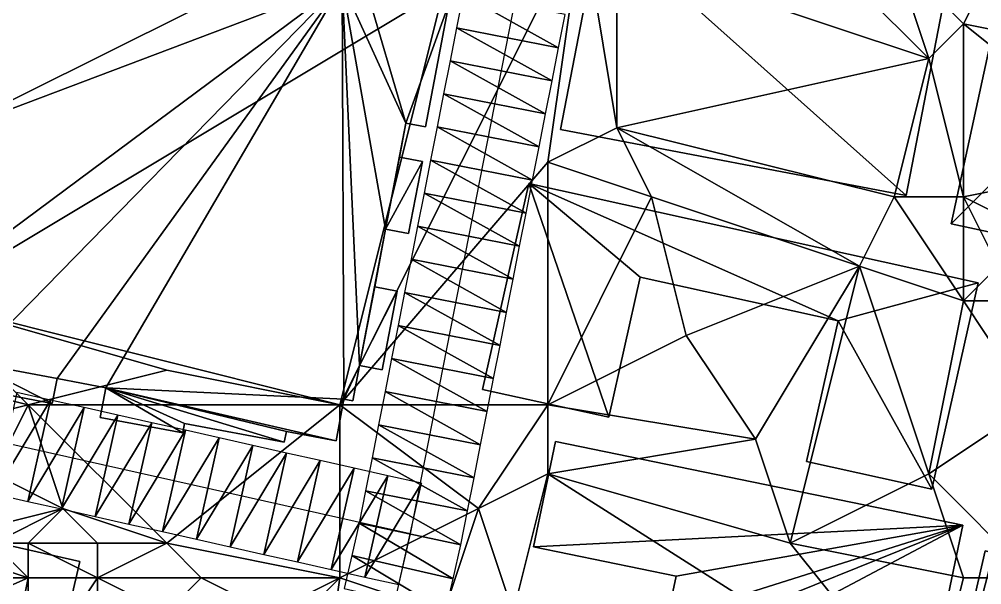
# Model space of a CAD drawing. Header units: metres. Extents: x -1103 to 901, y -902 to 905.
# Drawn here: x -716.5 to -660.9, y 293.6 to 326.3 of the extents above; entities that cross this region are included whole.
import ezdxf

# ---------------------------------------------------------------- set-up
doc = ezdxf.new("R2010")
doc.units = ezdxf.units.M
for name, color, linetype in [('OSM_BUILDING_FOOTPRINTS', 7, 'CONTINUOUS'), ('OSM_BUILDING_ROOFS', 1, 'CONTINUOUS'), ('OSM_BUILDING_WALLS', 8, 'CONTINUOUS'), ('OSM_ROAD_AXES', 2, 'CONTINUOUS'), ('OSM_ROAD_SURFACE', 9, 'CONTINUOUS'), ('OSM_TERRAIN', 3, 'CONTINUOUS')]:
    doc.layers.add(name, color=color, linetype=linetype)

msp = doc.modelspace()

# ---------------------------------------------------------------- linework, layer by layer
at = {"layer": 'OSM_BUILDING_FOOTPRINTS'}
for points in [[(-685.268, 319.888, 11.681), (-682.958, 331.854, 11.681), (-662.984, 328.05, 11.681), (-665.294, 316.084, 11.681), (-685.268, 319.888, 11.681)], [(-660.221, 325.904, 12.955), (-652.848, 324.323, 12.955), (-655.335, 312.866, 12.955), (-662.708, 314.447, 12.955), (-660.221, 325.904, 12.955)], [(-687.081, 316.78, 11.43), (-661.138, 311.041, 11.43), (-663.813, 299.12, 11.43), (-671.053, 300.723, 11.43), (-669.229, 308.84, 11.43), (-680.659, 311.362, 11.43), (-682.472, 303.277, 11.43), (-689.756, 304.881, 11.43), (-687.081, 316.78, 11.43)], [(-686.816, 295.779, 11.988), (-678.592, 294.087, 11.988), (-679.1, 291.654, 11.988), (-676.635, 291.146, 11.988), (-677.066, 289.067, 11.988), (-664.244, 286.435, 11.988), (-662.033, 297.04, 11.988), (-685.545, 301.873, 11.988), (-686.816, 295.779, 11.988)], [(-713.013, 294.939, 13.933), (-717.744, 274.546, 13.933), (-737.364, 279.467, 13.933), (-732.324, 299.318, 13.933), (-713.013, 294.939, 13.933)], [(-660.74, 295.547, 12.646), (-660.253, 295.448, 12.646), (-659.866, 295.78, 12.646), (-659.568, 295.901, 12.646), (-659.137, 295.99, 12.646), (-658.617, 296.023, 12.646), (-658.297, 296.001, 12.646), (-657.733, 295.835, 12.646), (-657.39, 295.669, 12.646), (-656.705, 295.017, 12.646), (-656.009, 294.508, 12.646), (-653.798, 293.911, 12.646), (-653.433, 294.198, 12.646), (-652.925, 294.375, 12.646), (-652.129, 294.508, 12.646), (-651.443, 294.386, 12.646), (-651.001, 294.088, 12.646), (-650.15, 293.325, 12.646), (-649.808, 293.115, 12.646), (-649.166, 292.927, 12.646), (-652.924, 276.548, 12.646), (-664.498, 279.169, 12.646), (-660.74, 295.547, 12.646)]]:
    msp.add_polyline3d(points, close=True, dxfattribs=at)
msp.add_polyline3d([(-691.702, 327.165, 11.473), (-693.05, 320.043, 11.473), (-694.2, 320.253, 11.473), (-694.565, 318.295, 11.473), (-693.238, 318.041, 11.473), (-694.034, 313.894, 11.473), (-695.36, 314.137, 11.473), (-695.99, 310.808, 11.473), (-694.686, 310.565, 11.473), (-695.548, 306.02, 11.473), (-696.864, 306.263, 11.473), (-697.25, 304.217, 11.473), (-697.77, 304.317, 11.473), (-698.223, 301.917, 11.473), (-701.086, 302.459, 11.473), (-701.208, 301.828, 11.473), (-706.967, 302.912, 11.473), (-707.066, 302.37, 11.473), (-711.83, 303.266, 11.473), (-711.51, 304.98, 11.473), (-714.329, 305.511, 11.473), (-714.605, 304.073, 11.473), (-719.535, 305.002, 11.473)], dxfattribs=at)
at = {"layer": 'OSM_BUILDING_ROOFS'}
for points in [[(-701.949, 329.089, 23.073), (-718.64, 332.229, 23.073), (-721.061, 319.545, 23.073)], [(-682.958, 331.854, 23.281), (-685.268, 319.888, 23.281), (-665.294, 316.084, 23.281)], [(-682.958, 331.854, 23.281), (-665.294, 316.084, 23.281), (-662.984, 328.05, 23.281)], [(-697.859, 328.326, 23.073), (-701.949, 329.089, 23.073), (-721.061, 319.545, 23.073)], [(-697.859, 328.326, 23.073), (-721.061, 319.545, 23.073), (-722.298, 310.156, 23.073)], [(-697.859, 328.326, 23.073), (-722.298, 310.156, 23.073), (-719.27, 306.44, 23.073)], [(-697.859, 328.326, 23.073), (-719.27, 306.44, 23.073), (-714.329, 305.511, 23.073)], [(-697.859, 328.326, 23.073), (-714.329, 305.511, 23.073), (-711.51, 304.98, 23.073)], [(-697.859, 328.326, 23.073), (-711.51, 304.98, 23.073), (-697.77, 304.317, 23.073)], [(-694.2, 320.253, 23.073), (-696.477, 328.06, 23.073), (-697.859, 328.326, 23.073)], [(-697.859, 328.326, 23.073), (-697.77, 304.317, 23.073), (-696.864, 306.263, 23.073)], [(-697.859, 328.326, 23.073), (-696.864, 306.263, 23.073), (-695.36, 314.137, 23.073)], [(-697.859, 328.326, 23.073), (-695.36, 314.137, 23.073), (-694.2, 320.253, 23.073)], [(-694.2, 320.253, 23.073), (-691.702, 327.165, 23.073), (-696.477, 328.06, 23.073)], [(-694.2, 320.253, 23.073), (-693.05, 320.043, 23.073), (-691.702, 327.165, 23.073)], [(-652.848, 324.323, 24.555), (-660.221, 325.904, 24.555), (-662.708, 314.447, 24.555)], [(-652.848, 324.323, 24.555), (-662.708, 314.447, 24.555), (-655.335, 312.866, 24.555)], [(-695.36, 314.137, 23.073), (-694.565, 318.295, 23.073), (-694.2, 320.253, 23.073)], [(-695.36, 314.137, 23.073), (-693.238, 318.041, 23.073), (-694.565, 318.295, 23.073)], [(-695.36, 314.137, 23.073), (-694.034, 313.894, 23.073), (-693.238, 318.041, 23.073)], [(-687.081, 316.78, 26.23), (-689.756, 304.881, 26.23), (-682.472, 303.277, 26.23)], [(-687.081, 316.78, 26.23), (-682.472, 303.277, 26.23), (-680.659, 311.362, 26.23)], [(-687.081, 316.78, 26.23), (-680.659, 311.362, 26.23), (-669.229, 308.84, 26.23)], [(-669.229, 308.84, 26.23), (-661.138, 311.041, 26.23), (-687.081, 316.78, 26.23)], [(-696.864, 306.263, 23.073), (-695.99, 310.808, 23.073), (-695.36, 314.137, 23.073)], [(-696.864, 306.263, 23.073), (-694.686, 310.565, 23.073), (-695.99, 310.808, 23.073)], [(-669.229, 308.84, 26.23), (-663.813, 299.12, 26.23), (-661.138, 311.041, 26.23)], [(-696.864, 306.263, 23.073), (-695.548, 306.02, 23.073), (-694.686, 310.565, 23.073)], [(-669.229, 308.84, 26.23), (-671.053, 300.723, 26.23), (-663.813, 299.12, 26.23)], [(-719.27, 306.44, 23.073), (-719.535, 305.002, 23.073), (-714.605, 304.073, 23.073)], [(-719.27, 306.44, 23.073), (-714.605, 304.073, 23.073), (-714.329, 305.511, 23.073)], [(-697.77, 304.317, 23.073), (-697.25, 304.217, 23.073), (-696.864, 306.263, 23.073)], [(-711.51, 304.98, 23.073), (-711.83, 303.266, 23.073), (-707.066, 302.37, 23.073)], [(-711.51, 304.98, 23.073), (-707.066, 302.37, 23.073), (-706.967, 302.912, 23.073)], [(-711.51, 304.98, 23.073), (-706.967, 302.912, 23.073), (-701.208, 301.828, 23.073)], [(-711.51, 304.98, 23.073), (-701.208, 301.828, 23.073), (-701.086, 302.459, 23.073)], [(-711.51, 304.98, 23.073), (-701.086, 302.459, 23.073), (-698.223, 301.917, 23.073)], [(-711.51, 304.98, 23.073), (-698.223, 301.917, 23.073), (-697.77, 304.317, 23.073)], [(-662.033, 297.04, 20.388), (-685.545, 301.873, 20.388), (-686.816, 295.779, 20.388)], [(-717.744, 274.546, 19.133), (-713.013, 294.939, 19.133), (-732.324, 299.318, 19.133)], [(-662.033, 297.04, 20.388), (-686.816, 295.779, 20.388), (-678.592, 294.087, 20.388)], [(-662.033, 297.04, 20.388), (-678.592, 294.087, 20.388), (-679.1, 291.654, 20.388)], [(-662.033, 297.04, 20.388), (-679.1, 291.654, 20.388), (-676.635, 291.146, 20.388)], [(-662.033, 297.04, 20.388), (-676.635, 291.146, 20.388), (-677.066, 289.067, 20.388)], [(-662.033, 297.04, 20.388), (-677.066, 289.067, 20.388), (-664.244, 286.435, 20.388)], [(-660.253, 295.448, 30.646), (-660.74, 295.547, 30.646), (-664.498, 279.169, 30.646)], [(-660.253, 295.448, 30.646), (-664.498, 279.169, 30.646), (-652.924, 276.548, 30.646)]]:
    msp.add_3dface(points, dxfattribs=at)
at = {"layer": 'OSM_BUILDING_WALLS'}
for points in [[(-682.958, 331.854, 11.681), (-685.268, 319.888, 11.681), (-685.268, 319.888, 23.281)], [(-682.958, 331.854, 11.681), (-685.268, 319.888, 23.281), (-682.958, 331.854, 23.281)], [(-665.294, 316.084, 11.681), (-662.984, 328.05, 11.681), (-662.984, 328.05, 23.281)], [(-665.294, 316.084, 11.681), (-662.984, 328.05, 23.281), (-665.294, 316.084, 23.281)], [(-693.05, 320.043, 11.473), (-691.702, 327.165, 11.473), (-691.702, 327.165, 23.073)], [(-693.05, 320.043, 11.473), (-691.702, 327.165, 23.073), (-693.05, 320.043, 23.073)], [(-660.221, 325.904, 12.955), (-662.708, 314.447, 12.955), (-662.708, 314.447, 24.555)], [(-660.221, 325.904, 12.955), (-662.708, 314.447, 24.555), (-660.221, 325.904, 24.555)], [(-694.565, 318.295, 11.473), (-694.2, 320.253, 11.473), (-694.2, 320.253, 23.073)], [(-694.565, 318.295, 11.473), (-694.2, 320.253, 23.073), (-694.565, 318.295, 23.073)], [(-694.2, 320.253, 11.473), (-693.05, 320.043, 11.473), (-693.05, 320.043, 23.073)], [(-694.2, 320.253, 11.473), (-693.05, 320.043, 23.073), (-694.2, 320.253, 23.073)], [(-685.268, 319.888, 11.681), (-665.294, 316.084, 11.681), (-665.294, 316.084, 23.281)], [(-685.268, 319.888, 11.681), (-665.294, 316.084, 23.281), (-685.268, 319.888, 23.281)], [(-693.238, 318.041, 11.473), (-694.565, 318.295, 11.473), (-694.565, 318.295, 23.073)], [(-693.238, 318.041, 11.473), (-694.565, 318.295, 23.073), (-693.238, 318.041, 23.073)], [(-694.034, 313.894, 11.473), (-693.238, 318.041, 11.473), (-693.238, 318.041, 23.073)], [(-694.034, 313.894, 11.473), (-693.238, 318.041, 23.073), (-694.034, 313.894, 23.073)], [(-687.081, 316.78, 11.43), (-689.756, 304.881, 11.43), (-689.756, 304.881, 26.23)], [(-687.081, 316.78, 11.43), (-689.756, 304.881, 26.23), (-687.081, 316.78, 26.23)], [(-661.138, 311.041, 11.43), (-687.081, 316.78, 11.43), (-687.081, 316.78, 26.23)], [(-661.138, 311.041, 11.43), (-687.081, 316.78, 26.23), (-661.138, 311.041, 26.23)], [(-695.99, 310.808, 11.473), (-695.36, 314.137, 11.473), (-695.36, 314.137, 23.073)], [(-695.99, 310.808, 11.473), (-695.36, 314.137, 23.073), (-695.99, 310.808, 23.073)], [(-695.36, 314.137, 11.473), (-694.034, 313.894, 11.473), (-694.034, 313.894, 23.073)], [(-695.36, 314.137, 11.473), (-694.034, 313.894, 23.073), (-695.36, 314.137, 23.073)], [(-662.708, 314.447, 12.955), (-655.335, 312.866, 12.955), (-655.335, 312.866, 24.555)], [(-662.708, 314.447, 12.955), (-655.335, 312.866, 24.555), (-662.708, 314.447, 24.555)], [(-682.472, 303.277, 11.43), (-680.659, 311.362, 11.43), (-680.659, 311.362, 26.23)], [(-682.472, 303.277, 11.43), (-680.659, 311.362, 26.23), (-682.472, 303.277, 26.23)], [(-680.659, 311.362, 11.43), (-669.229, 308.84, 11.43), (-669.229, 308.84, 26.23)], [(-680.659, 311.362, 11.43), (-669.229, 308.84, 26.23), (-680.659, 311.362, 26.23)], [(-694.686, 310.565, 11.473), (-695.99, 310.808, 11.473), (-695.99, 310.808, 23.073)], [(-694.686, 310.565, 11.473), (-695.99, 310.808, 23.073), (-694.686, 310.565, 23.073)], [(-663.813, 299.12, 11.43), (-661.138, 311.041, 11.43), (-661.138, 311.041, 26.23)], [(-663.813, 299.12, 11.43), (-661.138, 311.041, 26.23), (-663.813, 299.12, 26.23)], [(-695.548, 306.02, 11.473), (-694.686, 310.565, 11.473), (-694.686, 310.565, 23.073)], [(-695.548, 306.02, 11.473), (-694.686, 310.565, 23.073), (-695.548, 306.02, 23.073)], [(-669.229, 308.84, 11.43), (-671.053, 300.723, 11.43), (-671.053, 300.723, 26.23)], [(-669.229, 308.84, 11.43), (-671.053, 300.723, 26.23), (-669.229, 308.84, 26.23)], [(-697.25, 304.217, 11.473), (-696.864, 306.263, 11.473), (-696.864, 306.263, 23.073)], [(-697.25, 304.217, 11.473), (-696.864, 306.263, 23.073), (-697.25, 304.217, 23.073)], [(-696.864, 306.263, 11.473), (-695.548, 306.02, 11.473), (-695.548, 306.02, 23.073)], [(-696.864, 306.263, 11.473), (-695.548, 306.02, 23.073), (-696.864, 306.263, 23.073)], [(-714.605, 304.073, 11.473), (-714.329, 305.511, 11.473), (-714.329, 305.511, 23.073)], [(-714.605, 304.073, 11.473), (-714.329, 305.511, 23.073), (-714.605, 304.073, 23.073)], [(-714.329, 305.511, 11.473), (-711.51, 304.98, 11.473), (-711.51, 304.98, 23.073)], [(-714.329, 305.511, 11.473), (-711.51, 304.98, 23.073), (-714.329, 305.511, 23.073)], [(-719.535, 305.002, 11.473), (-714.605, 304.073, 11.473), (-714.605, 304.073, 23.073)], [(-719.535, 305.002, 11.473), (-714.605, 304.073, 23.073), (-719.535, 305.002, 23.073)], [(-711.51, 304.98, 11.473), (-711.83, 303.266, 11.473), (-711.83, 303.266, 23.073)], [(-711.51, 304.98, 11.473), (-711.83, 303.266, 23.073), (-711.51, 304.98, 23.073)], [(-689.756, 304.881, 11.43), (-682.472, 303.277, 11.43), (-682.472, 303.277, 26.23)], [(-689.756, 304.881, 11.43), (-682.472, 303.277, 26.23), (-689.756, 304.881, 26.23)], [(-698.223, 301.917, 11.473), (-697.77, 304.317, 11.473), (-697.77, 304.317, 23.073)], [(-698.223, 301.917, 11.473), (-697.77, 304.317, 23.073), (-698.223, 301.917, 23.073)], [(-697.77, 304.317, 11.473), (-697.25, 304.217, 11.473), (-697.25, 304.217, 23.073)], [(-697.77, 304.317, 11.473), (-697.25, 304.217, 23.073), (-697.77, 304.317, 23.073)], [(-711.83, 303.266, 11.473), (-707.066, 302.37, 11.473), (-707.066, 302.37, 23.073)], [(-711.83, 303.266, 11.473), (-707.066, 302.37, 23.073), (-711.83, 303.266, 23.073)], [(-707.066, 302.37, 11.473), (-706.967, 302.912, 11.473), (-706.967, 302.912, 23.073)], [(-707.066, 302.37, 11.473), (-706.967, 302.912, 23.073), (-707.066, 302.37, 23.073)], [(-706.967, 302.912, 11.473), (-701.208, 301.828, 11.473), (-701.208, 301.828, 23.073)], [(-706.967, 302.912, 11.473), (-701.208, 301.828, 23.073), (-706.967, 302.912, 23.073)], [(-701.208, 301.828, 11.473), (-701.086, 302.459, 11.473), (-701.086, 302.459, 23.073)], [(-701.208, 301.828, 11.473), (-701.086, 302.459, 23.073), (-701.208, 301.828, 23.073)], [(-701.086, 302.459, 11.473), (-698.223, 301.917, 11.473), (-698.223, 301.917, 23.073)], [(-701.086, 302.459, 11.473), (-698.223, 301.917, 23.073), (-701.086, 302.459, 23.073)], [(-685.545, 301.873, 11.988), (-686.816, 295.779, 11.988), (-686.816, 295.779, 20.388)], [(-685.545, 301.873, 11.988), (-686.816, 295.779, 20.388), (-685.545, 301.873, 20.388)], [(-662.033, 297.04, 11.988), (-685.545, 301.873, 11.988), (-685.545, 301.873, 20.388)], [(-662.033, 297.04, 11.988), (-685.545, 301.873, 20.388), (-662.033, 297.04, 20.388)], [(-671.053, 300.723, 11.43), (-663.813, 299.12, 11.43), (-663.813, 299.12, 26.23)], [(-671.053, 300.723, 11.43), (-663.813, 299.12, 26.23), (-671.053, 300.723, 26.23)], [(-713.013, 294.939, 13.933), (-732.324, 299.318, 13.933), (-732.324, 299.318, 19.133)], [(-713.013, 294.939, 13.933), (-732.324, 299.318, 19.133), (-713.013, 294.939, 19.133)], [(-664.244, 286.435, 11.988), (-662.033, 297.04, 11.988), (-662.033, 297.04, 20.388)], [(-664.244, 286.435, 11.988), (-662.033, 297.04, 20.388), (-664.244, 286.435, 20.388)], [(-686.816, 295.779, 11.988), (-678.592, 294.087, 11.988), (-678.592, 294.087, 20.388)], [(-686.816, 295.779, 11.988), (-678.592, 294.087, 20.388), (-686.816, 295.779, 20.388)], [(-660.74, 295.547, 12.646), (-664.498, 279.169, 12.646), (-664.498, 279.169, 30.646)], [(-660.74, 295.547, 12.646), (-664.498, 279.169, 30.646), (-660.74, 295.547, 30.646)], [(-717.744, 274.546, 13.933), (-713.013, 294.939, 13.933), (-713.013, 294.939, 19.133)], [(-717.744, 274.546, 13.933), (-713.013, 294.939, 19.133), (-717.744, 274.546, 19.133)], [(-678.592, 294.087, 11.988), (-679.1, 291.654, 11.988), (-679.1, 291.654, 20.388)], [(-678.592, 294.087, 11.988), (-679.1, 291.654, 20.388), (-678.592, 294.087, 20.388)]]:
    msp.add_3dface(points, dxfattribs=at)
at = {"layer": 'OSM_ROAD_AXES'}
for points in [[(-669.318, 371.689, 15.857), (-674.027, 367.807, 15.607), (-676.824, 365.706, 14.908), (-678.703, 363.284, 14.573), (-680.737, 360.397, 14.422), (-682.317, 355.774, 14.185), (-693.945, 296.531, 13.883), (-703.606, 254.474, 17.035), (-705.286, 228.585, 18.562)], [(-693.945, 296.531, 13.883), (-793.253, 318.825, 15.355), (-802.35, 320.749, 14.615), (-806.926, 319.588, 14.409), (-812.486, 316.06, 14.1), (-817.383, 310.165, 14.379), (-818.411, 305.233, 14.946), (-817.67, 302.28, 15.646), (-812.298, 278.282, 17.137), (-814.884, 266.405, 17.33)]]:
    msp.add_polyline3d(points, dxfattribs=at)
at = {"layer": 'OSM_ROAD_SURFACE'}
for points in [[(-690.888, 327.686, 13.658), (-691.263, 325.775, 13.67), (-685.375, 324.62, 13.619)], [(-690.888, 327.686, 13.658), (-685.375, 324.62, 13.619), (-685, 326.531, 13.634)], [(-691.263, 325.775, 13.67), (-691.638, 323.864, 13.683), (-685.75, 322.709, 13.603)], [(-691.263, 325.775, 13.67), (-685.75, 322.709, 13.603), (-685.375, 324.62, 13.619)], [(-691.638, 323.864, 13.683), (-692.013, 321.953, 13.695), (-686.125, 320.797, 13.587)], [(-691.638, 323.864, 13.683), (-686.125, 320.797, 13.587), (-685.75, 322.709, 13.603)], [(-692.013, 321.953, 13.695), (-692.388, 320.042, 13.708), (-686.5, 318.886, 13.572)], [(-692.013, 321.953, 13.695), (-686.5, 318.886, 13.572), (-686.125, 320.797, 13.587)], [(-692.388, 320.042, 13.708), (-692.763, 318.131, 13.72), (-686.875, 316.975, 13.556)], [(-692.388, 320.042, 13.708), (-686.875, 316.975, 13.556), (-686.5, 318.886, 13.572)], [(-692.763, 318.131, 13.72), (-693.138, 316.22, 13.733), (-687.251, 315.064, 13.592)], [(-692.763, 318.131, 13.72), (-687.251, 315.064, 13.592), (-686.875, 316.975, 13.556)], [(-693.138, 316.22, 13.733), (-693.513, 314.309, 13.745), (-687.626, 313.153, 13.627)], [(-693.138, 316.22, 13.733), (-687.626, 313.153, 13.627), (-687.251, 315.064, 13.592)], [(-693.513, 314.309, 13.745), (-693.888, 312.398, 13.758), (-688.001, 311.242, 13.662)], [(-693.513, 314.309, 13.745), (-688.001, 311.242, 13.662), (-687.626, 313.153, 13.627)], [(-693.888, 312.398, 13.758), (-694.264, 310.487, 13.746), (-688.376, 309.331, 13.698)], [(-693.888, 312.398, 13.758), (-688.376, 309.331, 13.698), (-688.001, 311.242, 13.662)], [(-694.264, 310.487, 13.746), (-694.639, 308.576, 13.731), (-688.751, 307.42, 13.733)], [(-694.264, 310.487, 13.746), (-688.751, 307.42, 13.733), (-688.376, 309.331, 13.698)], [(-694.639, 308.576, 13.731), (-695.014, 306.664, 13.744), (-689.126, 305.509, 13.769)], [(-694.639, 308.576, 13.731), (-689.126, 305.509, 13.769), (-688.751, 307.42, 13.733)], [(-695.014, 306.664, 13.744), (-695.389, 304.753, 13.779), (-689.501, 303.598, 13.801)], [(-695.014, 306.664, 13.744), (-689.501, 303.598, 13.801), (-689.126, 305.509, 13.769)], [(-714.707, 304.267, 14.745), (-716.655, 304.704, 14.773), (-717.969, 298.85, 15.326)], [(-695.389, 304.753, 13.779), (-695.764, 302.842, 13.806), (-689.876, 301.687, 13.822)], [(-695.389, 304.753, 13.779), (-689.876, 301.687, 13.822), (-689.501, 303.598, 13.801)], [(-714.707, 304.267, 14.745), (-717.969, 298.85, 15.326), (-716.022, 298.413, 15.045)], [(-712.76, 303.83, 14.706), (-714.707, 304.267, 14.745), (-716.022, 298.413, 15.045)], [(-712.76, 303.83, 14.706), (-716.022, 298.413, 15.045), (-714.074, 297.975, 14.768)], [(-710.813, 303.393, 14.59), (-712.76, 303.83, 14.706), (-714.074, 297.975, 14.768)], [(-710.813, 303.393, 14.59), (-714.074, 297.975, 14.768), (-712.127, 297.538, 14.665)], [(-708.866, 302.955, 14.475), (-710.813, 303.393, 14.59), (-712.127, 297.538, 14.665)], [(-708.866, 302.955, 14.475), (-712.127, 297.538, 14.665), (-710.18, 297.101, 14.592)], [(-706.919, 302.518, 14.359), (-708.866, 302.955, 14.475), (-710.18, 297.101, 14.592)], [(-706.919, 302.518, 14.359), (-710.18, 297.101, 14.592), (-708.233, 296.664, 14.506)], [(-704.971, 302.081, 14.244), (-706.919, 302.518, 14.359), (-708.233, 296.664, 14.506)], [(-695.764, 302.842, 13.806), (-696.139, 300.931, 13.848), (-690.251, 299.776, 13.844)], [(-695.764, 302.842, 13.806), (-690.251, 299.776, 13.844), (-689.876, 301.687, 13.822)], [(-704.971, 302.081, 14.244), (-708.233, 296.664, 14.506), (-706.286, 296.227, 14.405)], [(-703.024, 301.644, 14.128), (-704.971, 302.081, 14.244), (-706.286, 296.227, 14.405)], [(-703.024, 301.644, 14.128), (-706.286, 296.227, 14.405), (-704.338, 295.79, 14.314)], [(-701.077, 301.207, 14.017), (-703.024, 301.644, 14.128), (-704.338, 295.79, 14.314)], [(-701.077, 301.207, 14.017), (-704.338, 295.79, 14.314), (-702.391, 295.353, 14.224)], [(-699.13, 300.77, 13.926), (-701.077, 301.207, 14.017), (-702.391, 295.353, 14.224)], [(-699.13, 300.77, 13.926), (-702.391, 295.353, 14.224), (-700.444, 294.916, 14.133)], [(-697.183, 300.333, 13.871), (-699.13, 300.77, 13.926), (-700.444, 294.916, 14.133)], [(-696.139, 300.931, 13.848), (-696.514, 299.02, 13.896), (-690.626, 297.865, 13.873)], [(-696.139, 300.931, 13.848), (-690.626, 297.865, 13.873), (-690.251, 299.776, 13.844)], [(-697.183, 300.333, 13.871), (-700.444, 294.916, 14.133), (-698.497, 294.478, 14.042)], [(-695.235, 299.896, 13.864), (-697.183, 300.333, 13.871), (-698.497, 294.478, 14.042)], [(-695.235, 299.896, 13.864), (-698.497, 294.478, 14.042), (-696.55, 294.041, 14.031)], [(-693.288, 299.458, 13.858), (-695.235, 299.896, 13.864), (-696.55, 294.041, 14.031)], [(-696.514, 299.02, 13.896), (-696.879, 297.156, 13.943), (-691.011, 295.906, 13.962)], [(-693.288, 299.458, 13.858), (-696.55, 294.041, 14.031), (-694.602, 293.604, 14.06)], [(-696.514, 299.02, 13.896), (-691.011, 295.906, 13.962), (-690.626, 297.865, 13.873)], [(-696.879, 297.156, 13.943), (-697.308, 295.291, 13.991), (-691.461, 293.948, 14.056)], [(-696.879, 297.156, 13.943), (-691.461, 293.948, 14.056), (-691.011, 295.906, 13.962)], [(-697.308, 295.291, 13.991), (-697.747, 293.38, 14.063), (-691.9, 292.036, 14.151)], [(-697.308, 295.291, 13.991), (-691.9, 292.036, 14.151), (-691.461, 293.948, 14.056)]]:
    msp.add_3dface(points, dxfattribs=at)
at = {"layer": 'OSM_TERRAIN'}
for points in [[(-722, 310, 13.765), (-692, 328, 13.596), (-718, 334, 13.817)], [(-698, 304, 13.741), (-686, 318, 13.488), (-684, 332, 13.632)], [(-698, 304, 13.741), (-684, 332, 13.632), (-692, 328, 13.596)], [(-686, 318, 13.488), (-682, 320, 14.264), (-684, 332, 13.632)], [(-682, 320, 14.264), (-682, 330, 14.201), (-684, 332, 13.632)], [(-682, 320, 14.264), (-664, 324, 14.495), (-682, 330, 14.201)], [(-682, 330, 14.201), (-664, 324, 14.495), (-668, 328, 14.264)], [(-668, 328, 14.264), (-664, 324, 14.495), (-666, 330, 15.367)], [(-664, 324, 14.495), (-662, 326, 15.387), (-666, 330, 15.367)], [(-662, 326, 15.387), (-660, 330, 15.98), (-666, 330, 15.367)], [(-652, 324, 15.646), (-660, 330, 15.98), (-662, 326, 15.387)], [(-698, 304, 13.741), (-692, 328, 13.596), (-722, 310, 13.765)], [(-662, 316, 15.566), (-662, 326, 15.387), (-664, 324, 14.495)], [(-662, 316, 15.566), (-652, 318, 15.604), (-662, 326, 15.387)], [(-652, 318, 15.604), (-652, 324, 15.646), (-662, 326, 15.387)], [(-666, 316, 14.397), (-664, 324, 14.495), (-682, 320, 14.264)], [(-666, 316, 14.397), (-662, 316, 15.566), (-664, 324, 14.495)], [(-680, 316, 13.711), (-682, 320, 14.264), (-686, 318, 13.488)], [(-680, 316, 13.711), (-668, 312, 13.747), (-682, 320, 14.264)], [(-668, 312, 13.747), (-666, 316, 14.397), (-682, 320, 14.264)], [(-698, 304, 13.741), (-686, 304, 13.748), (-686, 318, 13.488)], [(-686, 304, 13.748), (-680, 316, 13.711), (-686, 318, 13.488)], [(-658, 314, 15.566), (-652, 318, 15.604), (-662, 316, 15.566)], [(-680, 316, 13.711), (-686, 304, 13.748), (-678, 308, 13.613)], [(-678, 308, 13.613), (-668, 312, 13.747), (-680, 316, 13.711)], [(-668, 312, 13.747), (-662, 310, 13.747), (-666, 316, 14.397)], [(-666, 316, 14.397), (-662, 310, 13.747), (-662, 316, 15.566)], [(-662, 310, 13.747), (-660, 312, 14.344), (-662, 316, 15.566)], [(-660, 312, 14.344), (-658, 314, 15.566), (-662, 316, 15.566)], [(-674, 302, 14.091), (-668, 312, 13.747), (-678, 308, 13.613)], [(-672, 296, 14.297), (-668, 312, 13.747), (-674, 302, 14.091)], [(-672, 296, 14.297), (-664, 300, 13.747), (-668, 312, 13.747)], [(-664, 300, 13.747), (-662, 310, 13.747), (-668, 312, 13.747)], [(-662, 310, 13.747), (-660, 310, 14.208), (-660, 312, 14.344)], [(-718, 306, 14.79), (-716, 304, 14.854), (-722, 310, 13.765)], [(-716, 304, 14.854), (-708, 306, 13.765), (-722, 310, 13.765)], [(-708, 306, 13.765), (-698, 304, 13.741), (-722, 310, 13.765)], [(-664, 300, 13.747), (-658, 304, 15.204), (-662, 310, 13.747)], [(-658, 304, 15.204), (-660, 310, 14.208), (-662, 310, 13.747)], [(-686, 304, 13.748), (-674, 302, 14.091), (-678, 308, 13.613)], [(-724, 302, 15.643), (-716, 304, 14.854), (-724, 306, 16.215)], [(-716, 304, 14.854), (-718, 306, 14.79), (-724, 306, 16.215)], [(-716, 304, 14.854), (-698, 304, 13.741), (-708, 306, 13.765)], [(-718, 300, 14.854), (-716, 304, 14.854), (-724, 302, 15.643)], [(-714, 298, 14.687), (-716, 304, 14.854), (-718, 300, 14.854)], [(-714, 298, 14.687), (-708, 296, 14.449), (-716, 304, 14.854)], [(-708, 296, 14.449), (-698, 304, 13.741), (-716, 304, 14.854)], [(-708, 296, 14.449), (-698, 294, 13.977), (-698, 304, 13.741)], [(-698, 294, 13.977), (-690, 298, 13.814), (-698, 304, 13.741)], [(-690, 298, 13.814), (-686, 304, 13.748), (-698, 304, 13.741)], [(-690, 298, 13.814), (-686, 300, 14.283), (-686, 304, 13.748)], [(-686, 300, 14.283), (-674, 302, 14.091), (-686, 304, 13.748)], [(-664, 300, 13.747), (-658, 294, 15.272), (-658, 304, 15.204)], [(-672, 296, 14.297), (-674, 302, 14.091), (-686, 300, 14.283)], [(-722, 296, 17.259), (-714, 298, 14.687), (-718, 300, 14.854)], [(-688, 292, 14.275), (-686, 300, 14.283), (-690, 298, 13.814)], [(-688, 292, 14.275), (-664, 286, 14.408), (-686, 300, 14.283)], [(-664, 286, 14.408), (-672, 296, 14.297), (-686, 300, 14.283)], [(-672, 296, 14.297), (-662, 294, 14.446), (-664, 300, 13.747)], [(-662, 294, 14.446), (-658, 294, 15.272), (-664, 300, 13.747)], [(-718, 296, 17.099), (-714, 298, 14.687), (-722, 296, 17.259)], [(-718, 296, 17.099), (-716, 296, 16.607), (-714, 298, 14.687)], [(-716, 296, 16.607), (-712, 296, 15.328), (-714, 298, 14.687)], [(-712, 296, 15.328), (-708, 296, 14.449), (-714, 298, 14.687)], [(-698, 294, 13.977), (-692, 292, 14.099), (-690, 298, 13.814)], [(-692, 292, 14.099), (-688, 292, 14.275), (-690, 298, 13.814)], [(-732, 294, 17.265), (-716, 294, 17.259), (-722, 296, 17.259)], [(-716, 294, 17.259), (-718, 296, 17.099), (-722, 296, 17.259)], [(-716, 294, 17.259), (-716, 296, 16.607), (-718, 296, 17.099)], [(-716, 294, 17.259), (-712, 294, 15.736), (-716, 296, 16.607)], [(-712, 294, 15.736), (-712, 296, 15.328), (-716, 296, 16.607)], [(-712, 294, 15.736), (-706, 294, 14.935), (-708, 296, 14.449)], [(-712, 296, 15.328), (-712, 294, 15.736), (-708, 296, 14.449)], [(-706, 294, 14.935), (-698, 294, 13.977), (-708, 296, 14.449)], [(-664, 286, 14.408), (-662, 294, 14.446), (-672, 296, 14.297)], [(-718, 284, 17.259), (-716, 294, 17.259), (-734, 286, 17.259)], [(-734, 286, 17.259), (-716, 294, 17.259), (-732, 294, 17.265)], [(-718, 284, 17.259), (-716, 288, 16.923), (-716, 294, 17.259)], [(-716, 288, 16.923), (-712, 294, 15.736), (-716, 294, 17.259)], [(-716, 288, 16.923), (-712, 286, 15.564), (-712, 294, 15.736)], [(-712, 286, 15.564), (-708, 292, 15.564), (-712, 294, 15.736)], [(-708, 292, 15.564), (-706, 294, 14.935), (-712, 294, 15.736)], [(-708, 292, 15.564), (-702, 292, 15.52), (-706, 294, 14.935)], [(-702, 292, 15.52), (-698, 294, 13.977), (-706, 294, 14.935)], [(-702, 292, 15.52), (-700, 292, 14.951), (-698, 294, 13.977)], [(-700, 292, 14.951), (-700, 280, 14.782), (-698, 294, 13.977)], [(-700, 280, 14.782), (-692, 292, 14.099), (-698, 294, 13.977)], [(-664, 286, 14.408), (-660, 280, 15.225), (-658, 294, 15.272)], [(-664, 286, 14.408), (-658, 294, 15.272), (-662, 294, 14.446)]]:
    msp.add_3dface(points, dxfattribs=at)

doc.saveas('drawing.dxf')
